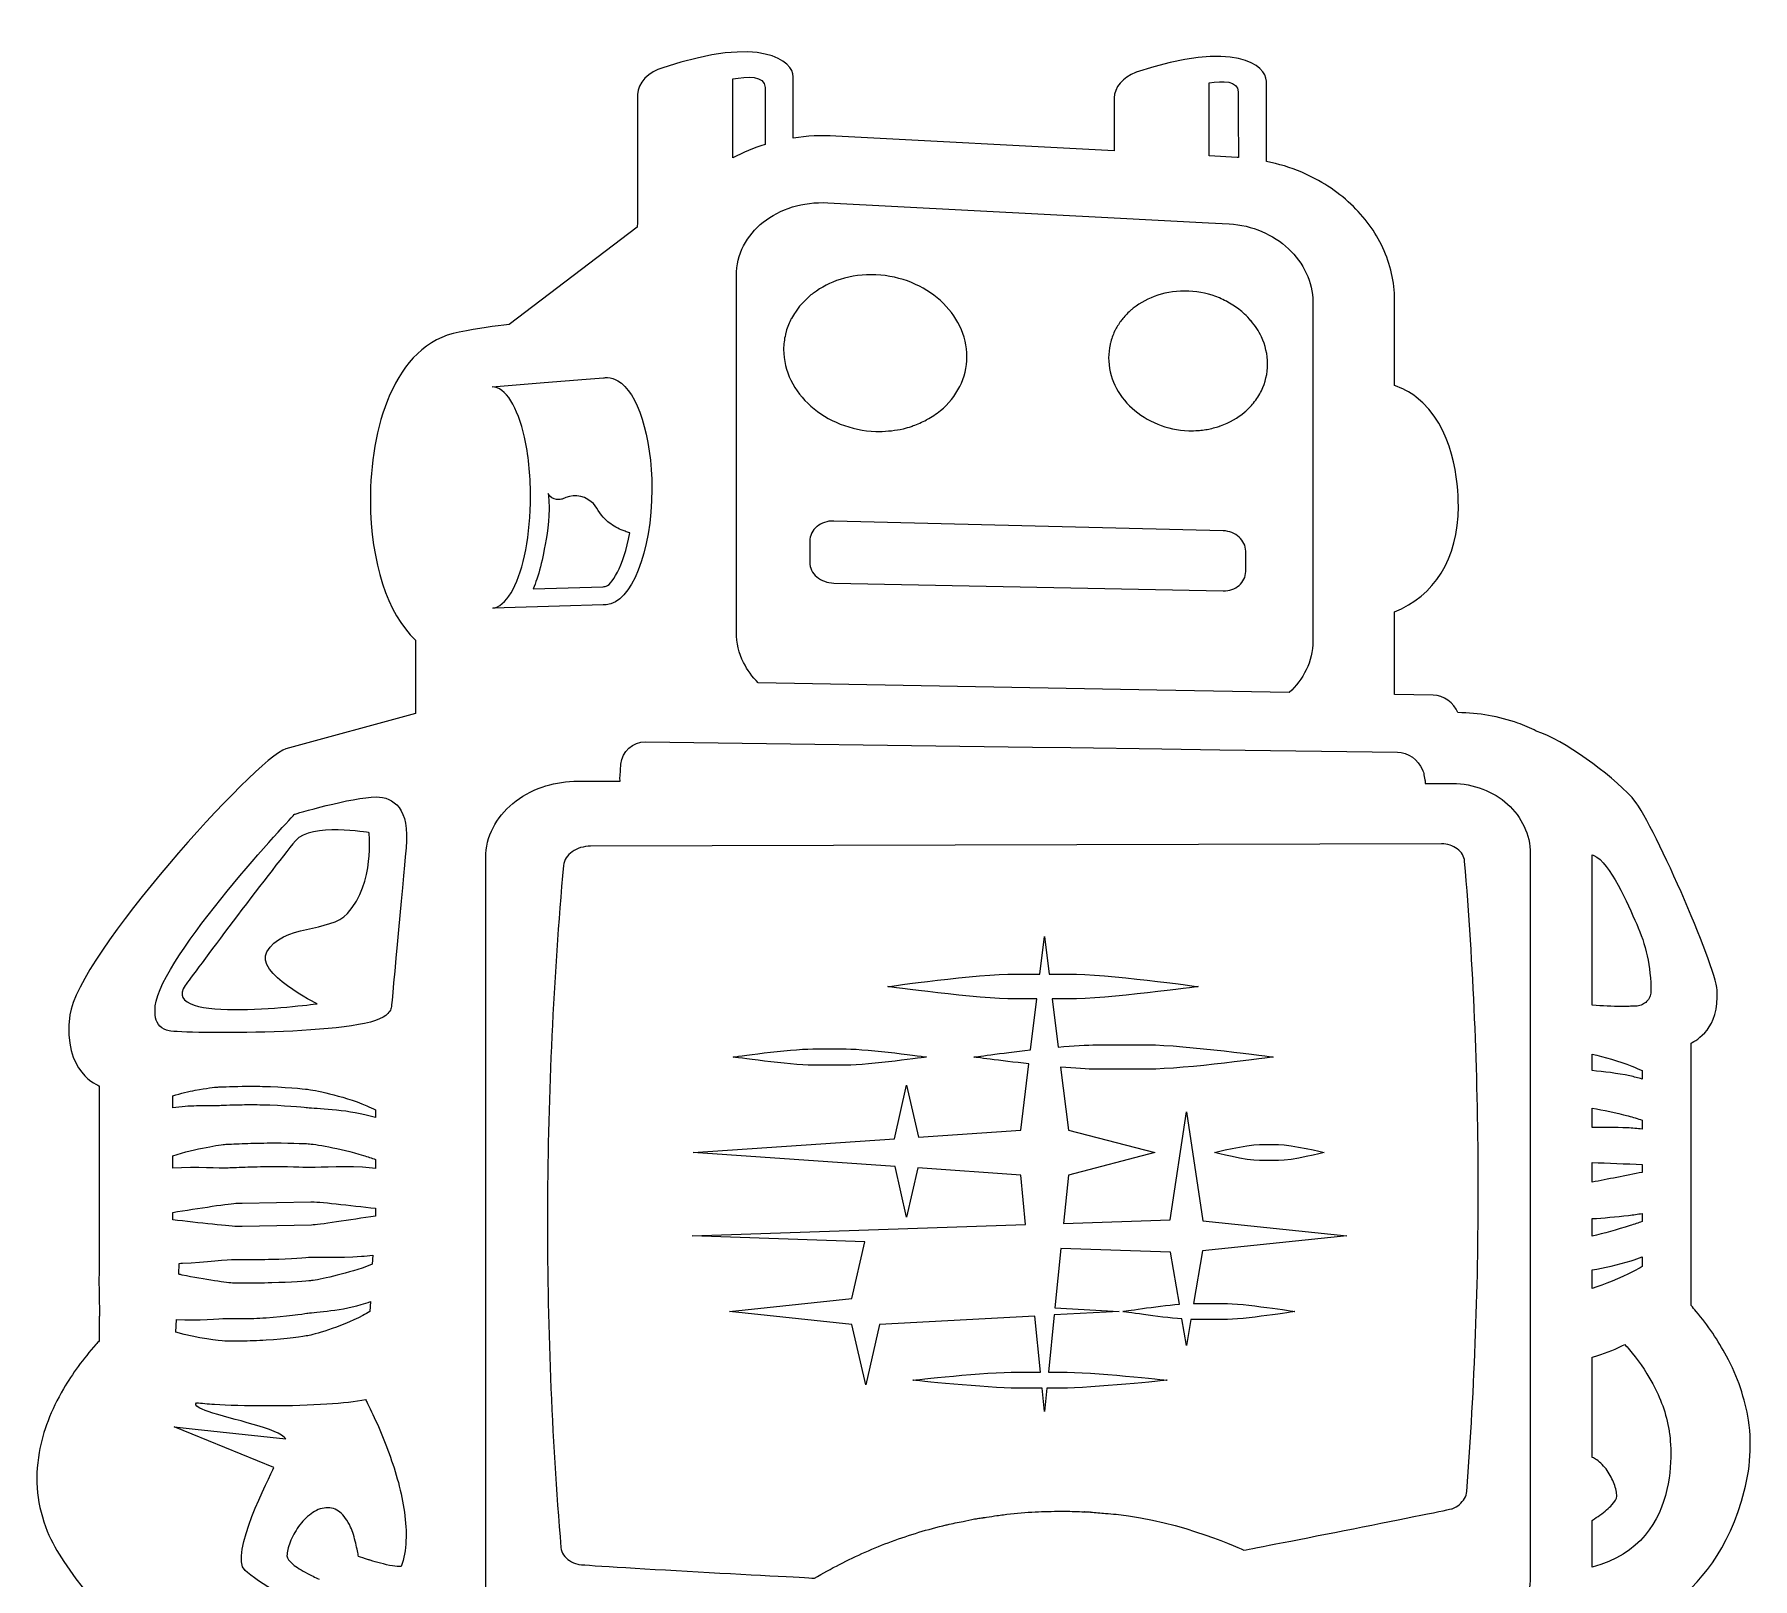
# Model space of a CAD drawing. Header units: millimetres. Extents: x -127 to 1881, y -61 to 1624.
# Drawn here: x 35.1 to 84.5, y 1579.97 to 1624.36 of the extents above; entities that cross this region are included whole.
import ezdxf

# ---------------------------------------------------------------- set-up
doc = ezdxf.new("R2010")
doc.units = ezdxf.units.MM
doc.layers.get('0').update_dxf_attribs({"linetype": 'CONTINUOUS', "true_color": 0xffffff})

msp = doc.modelspace()

# ---------------------------------------------------------------- linework, layer by layer
at = {"color": 7, "true_color": 0xffffff}
for points in [[(55.185, 1620.811), (55.185, 1623.084), (55.185, 1623.084)], [(56.919, 1621.382), (56.919, 1623.147)], [(69.685, 1620.825), (68.882, 1620.868), (68.882, 1622.972), (68.882, 1622.972)], [(70.523, 1620.713), (70.523, 1623.021)], [(52.443, 1622.635), (52.443, 1619.087)], [(66.144, 1622.536), (66.144, 1621.014), (58.141, 1621.441)], [(56.115, 1621.198), (56.113, 1621.198)], [(57.91, 1619.523), (66.144, 1619.089), (68.856, 1618.946), (69.452, 1618.914)], [(52.436, 1618.817), (48.75, 1616.022)], [(55.284, 1607.177), (55.284, 1617.428)], [(71.859, 1616.668), (71.859, 1606.922)], [(74.203, 1614.275), (74.203, 1616.56), (74.209, 1616.732)], [(49.763, 1614.353), (50.963, 1614.452), (51.468, 1614.492)], [(48.264, 1614.233), (49.763, 1614.353), (49.763, 1614.353)], [(69.285, 1610.092), (58.088, 1610.373)], [(57.395, 1609.801), (57.395, 1609.191)], [(69.93, 1608.921), (69.93, 1609.508)], [(58.088, 1608.591), (69.285, 1608.368)], [(49.444, 1608.425), (51.452, 1608.486)], [(51.46, 1607.965), (51.451, 1607.965), (50.2, 1607.928), (48.605, 1607.878), (48.282, 1607.87)], [(51.466, 1607.965), (51.464, 1607.965)], [(51.545, 1607.969), (51.514, 1607.969)], [(75.318, 1605.369), (74.203, 1605.389), (74.203, 1607.763)], [(46.056, 1606.947), (46.056, 1604.84), (42.336, 1603.825)], [(71.174, 1605.444), (67.372, 1605.513), (55.916, 1605.723)], [(52.668, 1604.03), (63.797, 1603.878), (64.9, 1603.862), (67.52, 1603.825), (69.182, 1603.802), (74.289, 1603.733)], [(51.94, 1603.038), (51.966, 1603.389)], [(50.729, 1602.896), (51.945, 1602.893)], [(75.055, 1603.082), (75.082, 1602.935)], [(75.088, 1602.833), (75.871, 1602.832)], [(48.077, 1577.911), (48.077, 1600.697)], [(75.557, 1601.098), (51.094, 1601.028)], [(78.112, 1600.811), (78.112, 1600.74), (78.112, 1600.74)], [(78.112, 1600.74), (78.112, 1580.018)], [(79.894, 1596.453), (79.894, 1600.781), (79.894, 1600.781)], [(63.309, 1597.353), (64.011, 1597.353), (64.145, 1598.435), (64.277, 1597.353), (64.845, 1597.353)], [(63.742, 1595.171), (63.922, 1596.635), (63.309, 1596.635)], [(64.845, 1596.635), (64.366, 1596.635), (64.537, 1595.251)], [(65.651, 1595.317), (67.132, 1595.317)], [(82.733, 1587.826), (82.733, 1595.361)], [(63.364, 1585.912), (64.03, 1585.912), (63.867, 1587.522), (59.399, 1587.28), (59.004, 1585.542), (58.608, 1587.28), (55.091, 1587.653), (58.608, 1588.025), (58.979, 1589.657), (54.01, 1589.825), (63.602, 1590.15), (63.459, 1591.575), (60.504, 1591.777), (60.181, 1590.363), (59.848, 1591.822), (54.04, 1592.221), (59.831, 1592.618), (60.181, 1594.157), (60.521, 1592.666), (63.459, 1592.868), (63.693, 1594.77)], [(57.48, 1595.2), (58.437, 1595.2)], [(58.437, 1594.735), (57.48, 1594.735)], [(79.894, 1594.577), (79.894, 1595.048), (79.894, 1595.048)], [(64.606, 1594.678), (64.83, 1592.868), (67.316, 1592.221), (64.83, 1591.575), (64.689, 1590.186), (67.759, 1590.29), (68.225, 1593.396), (68.694, 1590.257), (72.837, 1589.825), (68.687, 1589.393), (68.429, 1587.886), (68.434, 1587.886), (68.434, 1587.886)], [(67.132, 1594.618), (65.651, 1594.618)], [(81.327, 1594.578), (81.327, 1594.334)], [(36.968, 1594.139), (36.968, 1588.807)], [(39.082, 1593.506), (39.082, 1593.852)], [(40.392, 1593.567), (39.76, 1593.562)], [(44.91, 1593.452), (44.91, 1593.224)], [(79.894, 1592.938), (79.894, 1593.498), (79.894, 1593.498)], [(81.327, 1593.155), (81.327, 1592.897)], [(70.327, 1592.453), (70.757, 1592.453), (70.757, 1592.453)], [(70.757, 1592.453), (70.869, 1592.453)], [(39.082, 1591.77), (39.082, 1592.13)], [(44.91, 1592.021), (44.91, 1591.765)], [(70.869, 1591.988), (70.327, 1591.988)], [(79.894, 1591.371), (79.894, 1591.932), (79.894, 1591.932)], [(81.327, 1591.878), (81.327, 1591.651)], [(40.938, 1590.768), (41.078, 1590.77), (43.049, 1590.808)], [(39.082, 1590.288), (39.082, 1590.502), (39.082, 1590.502)], [(44.91, 1590.618), (44.91, 1590.397)], [(79.892, 1589.82), (79.892, 1590.321), (79.892, 1590.321)], [(81.327, 1590.469), (81.327, 1590.238)], [(43.073, 1590.137), (41.078, 1590.097), (40.962, 1590.094)], [(68.022, 1587.864), (67.768, 1589.36), (64.618, 1589.466), (64.445, 1587.753), (66.288, 1587.653), (64.425, 1587.552), (64.259, 1585.912), (64.623, 1585.912)], [(39.252, 1588.722), (39.268, 1589.035)], [(44.829, 1589.274), (44.816, 1589.011)], [(79.892, 1588.31), (79.892, 1588.85), (79.892, 1588.85)], [(81.327, 1589.219), (81.327, 1588.941)], [(36.959, 1588.647), (36.972, 1587.579)], [(44.763, 1587.935), (44.749, 1587.653)], [(68.434, 1587.886), (69.285, 1587.886)], [(36.968, 1587.474), (36.968, 1586.81)], [(39.169, 1587.057), (39.188, 1587.422)], [(68.352, 1587.422), (68.225, 1586.672), (68.094, 1587.437)], [(69.285, 1587.419), (68.434, 1587.419)], [(79.892, 1583.457), (79.892, 1586.342)], [(64.623, 1585.447), (64.212, 1585.447), (64.145, 1584.777), (64.078, 1585.447), (63.364, 1585.447)], [(41.989, 1583.169), (39.635, 1584.13), (39.124, 1584.338), (39.728, 1584.271), (42.327, 1583.988)], [(65.292, 1581.893), (65.287, 1581.893)], [(62.148, 1581.691), (62.152, 1581.691)], [(79.89, 1580.304), (79.89, 1581.645)], [(45.652, 1580.317), (45.643, 1580.317)]]:
    msp.add_lwpolyline(points, dxfattribs=at)
for points in [[(56.919, 1623.147), (56.919, 1623.583), (56.026, 1624.364), (53.173, 1623.4)], [(70.523, 1623.021), (70.523, 1623.457), (69.629, 1624.237), (66.777, 1623.274)], [(53.173, 1623.4), (52.77, 1623.3), (52.443, 1622.958), (52.443, 1622.635)], [(55.185, 1623.084), (55.581, 1623.157), (56.109, 1623.189), (56.109, 1622.837)], [(66.759, 1623.266), (66.41, 1623.134), (66.144, 1622.829), (66.144, 1622.536)], [(66.777, 1623.274), (66.768, 1623.271), (66.764, 1623.268), (66.759, 1623.266)], [(68.882, 1622.972), (69.263, 1623.033), (69.712, 1623.034), (69.712, 1622.71)], [(56.109, 1622.837), (56.109, 1622.465), (56.112, 1621.687), (56.115, 1621.198)], [(69.712, 1622.71), (69.712, 1622.265), (69.719, 1621.235), (69.72, 1620.822)], [(58.141, 1621.441), (57.725, 1621.465), (57.316, 1621.443), (56.919, 1621.382)], [(56.113, 1621.198), (55.786, 1621.098), (55.478, 1620.966), (55.185, 1620.811)], [(69.72, 1620.822), (69.708, 1620.822), (69.697, 1620.825), (69.685, 1620.825)], [(71.54, 1620.398), (71.215, 1620.537), (70.874, 1620.64), (70.523, 1620.713)], [(72.952, 1619.484), (72.549, 1619.863), (72.074, 1620.172), (71.54, 1620.398)], [(56.894, 1619.402), (57.206, 1619.497), (57.55, 1619.541), (57.91, 1619.523)], [(73.872, 1618.23), (73.657, 1618.691), (73.348, 1619.114), (72.952, 1619.484)], [(52.443, 1619.087), (52.443, 1619.009), (52.436, 1618.817), (52.436, 1618.817)], [(55.493, 1618.287), (55.626, 1618.546), (55.819, 1618.777), (56.059, 1618.967)], [(56.059, 1618.967), (56.296, 1619.156), (56.58, 1619.304), (56.894, 1619.402)], [(69.452, 1618.914), (69.789, 1618.9), (70.103, 1618.822), (70.392, 1618.697)], [(70.392, 1618.697), (70.681, 1618.574), (70.941, 1618.407), (71.158, 1618.201)], [(55.284, 1617.428), (55.284, 1617.736), (55.359, 1618.024), (55.493, 1618.287)], [(71.158, 1618.201), (71.375, 1618), (71.552, 1617.762), (71.67, 1617.502)], [(74.209, 1616.732), (74.209, 1617.244), (74.095, 1617.75), (73.872, 1618.23)], [(59.299, 1617.452), (58.937, 1617.468), (58.588, 1617.422), (58.271, 1617.32)], [(60.321, 1617.229), (60.007, 1617.356), (59.661, 1617.435), (59.299, 1617.452)], [(71.67, 1617.502), (71.793, 1617.241), (71.859, 1616.958), (71.859, 1616.668)], [(58.271, 1617.32), (57.984, 1617.231), (57.726, 1617.093), (57.501, 1616.924)], [(61.15, 1616.71), (60.914, 1616.924), (60.634, 1617.1), (60.321, 1617.229)], [(68.29, 1616.983), (67.974, 1616.999), (67.672, 1616.956), (67.398, 1616.867)], [(69.174, 1616.787), (68.903, 1616.9), (68.606, 1616.968), (68.29, 1616.983)], [(57.145, 1616.599), (57.085, 1616.53), (57.036, 1616.455), (56.986, 1616.38)], [(57.298, 1616.75), (57.248, 1616.7), (57.192, 1616.652), (57.145, 1616.599)], [(57.426, 1616.877), (57.38, 1616.837), (57.343, 1616.791), (57.298, 1616.75)], [(57.501, 1616.924), (57.476, 1616.907), (57.45, 1616.894), (57.426, 1616.877)], [(61.708, 1615.976), (61.577, 1616.248), (61.384, 1616.497), (61.15, 1616.71)], [(66.665, 1616.468), (66.655, 1616.461), (66.649, 1616.45), (66.64, 1616.444)], [(66.697, 1616.492), (66.688, 1616.483), (66.675, 1616.477), (66.665, 1616.468)], [(67.398, 1616.867), (67.135, 1616.782), (66.901, 1616.652), (66.697, 1616.492)], [(69.559, 1616.584), (69.438, 1616.661), (69.31, 1616.73), (69.174, 1616.787)], [(69.896, 1616.325), (69.793, 1616.419), (69.68, 1616.506), (69.559, 1616.584)], [(48.75, 1616.022), (48.345, 1615.98), (47.875, 1615.911), (47.316, 1615.807)], [(56.842, 1616.149), (56.784, 1616.03), (56.736, 1615.905), (56.703, 1615.775)], [(56.854, 1616.181), (56.849, 1616.169), (56.847, 1616.159), (56.842, 1616.149)], [(56.867, 1616.2), (56.863, 1616.192), (56.859, 1616.187), (56.854, 1616.181)], [(56.986, 1616.38), (56.946, 1616.32), (56.901, 1616.265), (56.867, 1616.2)], [(61.912, 1615.097), (61.912, 1615.405), (61.838, 1615.702), (61.708, 1615.976)], [(66.362, 1616.151), (66.296, 1616.067), (66.237, 1615.973), (66.187, 1615.879)], [(66.392, 1616.192), (66.383, 1616.18), (66.372, 1616.164), (66.362, 1616.151)], [(66.64, 1616.444), (66.552, 1616.366), (66.467, 1616.285), (66.392, 1616.192)], [(70.079, 1616.131), (70.021, 1616.199), (69.961, 1616.263), (69.896, 1616.325)], [(70.084, 1616.126), (70.082, 1616.128), (70.082, 1616.129), (70.079, 1616.131)], [(70.38, 1615.669), (70.305, 1615.833), (70.201, 1615.985), (70.084, 1616.126)], [(47.316, 1615.807), (45.419, 1615.451), (44.756, 1612.979), (44.762, 1610.968)], [(56.695, 1615.733), (56.663, 1615.597), (56.643, 1615.453), (56.643, 1615.306)], [(56.703, 1615.775), (56.7, 1615.76), (56.697, 1615.747), (56.695, 1615.733)], [(66.037, 1615.486), (66.035, 1615.474), (66.033, 1615.46), (66.03, 1615.449)], [(66.161, 1615.829), (66.108, 1615.72), (66.068, 1615.604), (66.037, 1615.486)], [(66.166, 1615.848), (66.165, 1615.843), (66.164, 1615.836), (66.161, 1615.829)], [(66.187, 1615.879), (66.182, 1615.867), (66.173, 1615.86), (66.166, 1615.848)], [(70.558, 1614.887), (70.558, 1615.162), (70.494, 1615.427), (70.38, 1615.669)], [(56.643, 1615.306), (56.643, 1614.995), (56.718, 1614.695), (56.854, 1614.419)], [(61.708, 1614.239), (61.838, 1614.5), (61.912, 1614.79), (61.912, 1615.097)], [(66.03, 1615.449), (66.004, 1615.325), (65.987, 1615.197), (65.987, 1615.069)], [(65.987, 1615.069), (65.987, 1614.791), (66.051, 1614.523), (66.166, 1614.277)], [(51.468, 1614.492), (51.488, 1614.494), (51.505, 1614.494), (51.524, 1614.496)], [(51.524, 1614.496), (51.541, 1614.498), (51.559, 1614.501), (51.577, 1614.5)], [(51.577, 1614.5), (51.68, 1614.498), (51.78, 1614.467), (51.876, 1614.409)], [(70.38, 1614.121), (70.494, 1614.353), (70.558, 1614.613), (70.558, 1614.887)], [(49.193, 1612.781), (48.995, 1613.657), (48.651, 1614.225), (48.264, 1614.233)], [(51.876, 1614.409), (52.436, 1614.072), (52.856, 1612.839), (52.855, 1611.293)], [(56.854, 1614.419), (56.989, 1614.142), (57.185, 1613.89), (57.426, 1613.677)], [(61.15, 1613.547), (61.384, 1613.742), (61.577, 1613.974), (61.708, 1614.239)], [(66.166, 1614.277), (66.285, 1614.031), (66.455, 1613.806), (66.665, 1613.617)], [(70.151, 1613.764), (70.241, 1613.875), (70.318, 1613.994), (70.38, 1614.121)], [(74.832, 1613.937), (74.643, 1614.082), (74.428, 1614.192), (74.203, 1614.275)], [(57.426, 1613.677), (57.668, 1613.464), (57.955, 1613.289), (58.271, 1613.163)], [(60.765, 1613.289), (60.904, 1613.362), (61.033, 1613.449), (61.15, 1613.547)], [(66.665, 1613.617), (66.874, 1613.426), (67.121, 1613.269), (67.398, 1613.159)], [(69.209, 1613.115), (69.466, 1613.206), (69.7, 1613.336), (69.896, 1613.502)], [(69.896, 1613.502), (69.989, 1613.583), (70.073, 1613.671), (70.151, 1613.764)], [(76.043, 1610.796), (76.043, 1611.459), (75.927, 1613.093), (74.832, 1613.937)], [(58.271, 1613.163), (58.588, 1613.038), (58.937, 1612.963), (59.299, 1612.951)], [(59.741, 1612.972), (59.858, 1612.985), (59.971, 1613.002), (60.08, 1613.026)], [(60.08, 1613.026), (60.086, 1613.029), (60.089, 1613.029), (60.093, 1613.029)], [(60.093, 1613.029), (60.171, 1613.049), (60.247, 1613.07), (60.321, 1613.094)], [(60.321, 1613.094), (60.336, 1613.101), (60.352, 1613.11), (60.366, 1613.117)], [(60.366, 1613.117), (60.5, 1613.161), (60.629, 1613.215), (60.748, 1613.281)], [(60.748, 1613.281), (60.753, 1613.283), (60.761, 1613.286), (60.765, 1613.289)], [(67.398, 1613.159), (67.672, 1613.048), (67.974, 1612.98), (68.29, 1612.97)], [(68.642, 1612.985), (68.704, 1612.993), (68.764, 1613.001), (68.823, 1613.01)], [(68.823, 1613.01), (68.853, 1613.016), (68.88, 1613.022), (68.908, 1613.026)], [(68.908, 1613.026), (68.97, 1613.041), (69.032, 1613.057), (69.091, 1613.074)], [(69.091, 1613.074), (69.112, 1613.08), (69.135, 1613.086), (69.156, 1613.092)], [(69.156, 1613.092), (69.162, 1613.095), (69.169, 1613.097), (69.174, 1613.099)], [(69.174, 1613.099), (69.188, 1613.103), (69.197, 1613.11), (69.209, 1613.115)], [(49.366, 1611.102), (49.365, 1611.728), (49.302, 1612.299), (49.193, 1612.781)], [(59.299, 1612.951), (59.422, 1612.948), (59.541, 1612.952), (59.658, 1612.963)], [(59.658, 1612.963), (59.685, 1612.966), (59.713, 1612.967), (59.741, 1612.972)], [(68.29, 1612.97), (68.381, 1612.967), (68.471, 1612.97), (68.558, 1612.978)], [(68.558, 1612.978), (68.586, 1612.979), (68.613, 1612.982), (68.642, 1612.985)], [(49.227, 1609.543), (49.317, 1610.004), (49.367, 1610.533), (49.366, 1611.102)], [(50.279, 1611.007), (50.25, 1610.992), (49.991, 1610.936), (49.872, 1611.165)], [(49.872, 1611.165), (49.893, 1611.018), (49.901, 1610.867), (49.901, 1610.715)], [(51.114, 1610.929), (50.86, 1611.137), (50.549, 1611.139), (50.279, 1611.007)], [(52.855, 1611.293), (52.851, 1609.467), (52.256, 1608.023), (51.545, 1607.969)], [(44.762, 1610.968), (44.774, 1609.155), (45.253, 1607.736), (46.056, 1606.947)], [(49.901, 1610.715), (49.897, 1610.234), (49.798, 1609.75), (49.739, 1609.445)], [(51.509, 1610.427), (51.351, 1610.571), (51.282, 1610.791), (51.114, 1610.929)], [(74.203, 1607.763), (75.341, 1608.217), (76.043, 1609.272), (76.043, 1610.796)], [(51.673, 1610.29), (51.617, 1610.331), (51.562, 1610.376), (51.509, 1610.427)], [(51.509, 1608.489), (51.684, 1608.507), (52.041, 1609.052), (52.223, 1610.035)], [(52.083, 1610.08), (51.941, 1610.129), (51.804, 1610.195), (51.673, 1610.29)], [(52.223, 1610.035), (52.175, 1610.048), (52.128, 1610.064), (52.083, 1610.08)], [(57.593, 1610.207), (57.535, 1610.157), (57.487, 1610.101), (57.452, 1610.033)], [(57.598, 1610.213), (57.595, 1610.212), (57.595, 1610.21), (57.593, 1610.207)], [(57.611, 1610.22), (57.605, 1610.216), (57.601, 1610.216), (57.598, 1610.213)], [(57.817, 1610.334), (57.741, 1610.308), (57.671, 1610.268), (57.611, 1610.22)], [(58.088, 1610.373), (57.991, 1610.378), (57.901, 1610.362), (57.817, 1610.334)], [(69.534, 1610.041), (69.458, 1610.072), (69.374, 1610.091), (69.285, 1610.092)], [(69.74, 1609.915), (69.683, 1609.966), (69.612, 1610.011), (69.534, 1610.041)], [(48.348, 1607.884), (48.726, 1607.994), (49.052, 1608.631), (49.227, 1609.543)], [(57.445, 1610.013), (57.414, 1609.947), (57.395, 1609.878), (57.395, 1609.801)], [(57.449, 1610.029), (57.446, 1610.025), (57.448, 1610.02), (57.445, 1610.013)], [(57.452, 1610.033), (57.452, 1610.031), (57.449, 1610.031), (57.449, 1610.029)], [(69.879, 1609.729), (69.845, 1609.799), (69.799, 1609.861), (69.74, 1609.915)], [(69.93, 1609.508), (69.93, 1609.585), (69.912, 1609.661), (69.879, 1609.729)], [(49.739, 1609.445), (49.687, 1609.173), (49.622, 1608.926), (49.548, 1608.704)], [(57.395, 1609.191), (57.395, 1609.109), (57.413, 1609.033), (57.449, 1608.96)], [(49.548, 1608.704), (49.516, 1608.607), (49.481, 1608.512), (49.444, 1608.425)], [(57.449, 1608.96), (57.484, 1608.891), (57.535, 1608.824), (57.598, 1608.771)], [(57.598, 1608.771), (57.661, 1608.717), (57.734, 1608.672), (57.817, 1608.642)], [(57.817, 1608.642), (57.901, 1608.61), (57.991, 1608.592), (58.088, 1608.591)], [(69.74, 1608.525), (69.799, 1608.574), (69.845, 1608.635), (69.879, 1608.702)], [(69.879, 1608.702), (69.912, 1608.769), (69.93, 1608.842), (69.93, 1608.921)], [(51.452, 1608.486), (51.47, 1608.489), (51.489, 1608.489), (51.509, 1608.489)], [(69.285, 1608.368), (69.374, 1608.367), (69.458, 1608.38), (69.534, 1608.407)], [(69.534, 1608.407), (69.612, 1608.433), (69.683, 1608.475), (69.74, 1608.525)], [(48.282, 1607.87), (48.305, 1607.874), (48.325, 1607.878), (48.348, 1607.884)], [(51.464, 1607.965), (51.461, 1607.965), (51.461, 1607.965), (51.46, 1607.965)], [(51.514, 1607.969), (51.498, 1607.969), (51.483, 1607.964), (51.466, 1607.965)], [(55.493, 1606.306), (55.359, 1606.574), (55.284, 1606.87), (55.284, 1607.177)], [(71.859, 1606.922), (71.859, 1606.63), (71.793, 1606.351), (71.67, 1606.098)], [(55.916, 1605.723), (55.742, 1605.897), (55.598, 1606.093), (55.493, 1606.306)], [(71.67, 1606.098), (71.555, 1605.853), (71.383, 1605.632), (71.174, 1605.444)], [(76.032, 1604.868), (75.915, 1605.148), (75.622, 1605.363), (75.318, 1605.369)], [(77.756, 1604.565), (77.209, 1604.759), (76.627, 1604.86), (76.032, 1604.868)], [(78.283, 1604.338), (78.112, 1604.423), (77.94, 1604.5), (77.756, 1604.565)], [(81.038, 1602.425), (80.391, 1603.116), (79.083, 1604.076), (78.283, 1604.338)], [(42.336, 1603.825), (41.463, 1603.551), (36.339, 1597.853), (36.121, 1596.178)], [(51.966, 1603.389), (51.994, 1603.747), (52.31, 1604.036), (52.668, 1604.03)], [(74.289, 1603.733), (74.596, 1603.728), (74.893, 1603.511), (75.012, 1603.227)], [(75.012, 1603.227), (75.032, 1603.18), (75.046, 1603.132), (75.055, 1603.082)], [(48.859, 1602.256), (49.1, 1602.455), (49.385, 1602.617), (49.701, 1602.727)], [(49.701, 1602.727), (49.983, 1602.825), (50.29, 1602.881), (50.611, 1602.893)], [(50.611, 1602.893), (50.65, 1602.893), (50.689, 1602.896), (50.729, 1602.896)], [(51.945, 1602.893), (51.938, 1602.941), (51.935, 1602.988), (51.94, 1603.038)], [(75.082, 1602.935), (75.088, 1602.9), (75.088, 1602.867), (75.088, 1602.833)], [(75.871, 1602.832), (76.181, 1602.829), (76.476, 1602.773), (76.745, 1602.67)], [(76.745, 1602.67), (77.014, 1602.566), (77.254, 1602.418), (77.459, 1602.235)], [(42.581, 1601.946), (42.581, 1601.946), (44.236, 1602.442), (44.929, 1602.442)], [(44.929, 1602.442), (45.428, 1602.442), (45.9, 1602.114), (45.787, 1600.978)], [(48.288, 1601.556), (48.423, 1601.82), (48.617, 1602.057), (48.859, 1602.256)], [(77.459, 1602.235), (77.658, 1602.052), (77.823, 1601.834), (77.935, 1601.594)], [(83.482, 1596.889), (83.438, 1597.605), (81.575, 1601.854), (81.038, 1602.425)], [(38.576, 1596.434), (38.752, 1597.882), (42.581, 1601.946), (42.581, 1601.946)], [(44.725, 1601.415), (44.725, 1601.415), (43.048, 1601.712), (42.612, 1601.185)], [(42.612, 1601.185), (41.831, 1600.242), (39.666, 1597.347), (39.441, 1597.026)], [(44.106, 1599.094), (44.895, 1599.972), (44.725, 1601.415), (44.725, 1601.415)], [(48.077, 1600.697), (48.077, 1601), (48.154, 1601.292), (48.288, 1601.556)], [(77.935, 1601.594), (78.048, 1601.352), (78.112, 1601.088), (78.112, 1600.811)], [(45.787, 1600.978), (45.768, 1600.771), (45.369, 1596.415), (45.369, 1596.415)], [(50.392, 1600.691), (50.349, 1600.625), (50.324, 1600.552), (50.315, 1600.476)], [(50.565, 1600.865), (50.493, 1600.816), (50.435, 1600.757), (50.392, 1600.691)], [(50.807, 1600.986), (50.717, 1600.957), (50.635, 1600.915), (50.565, 1600.865)], [(51.094, 1601.028), (50.994, 1601.028), (50.897, 1601.012), (50.807, 1600.986)], [(75.804, 1601.058), (75.726, 1601.085), (75.644, 1601.1), (75.557, 1601.098)], [(76.011, 1600.95), (75.951, 1600.995), (75.88, 1601.033), (75.804, 1601.058)], [(76.16, 1600.79), (76.122, 1600.85), (76.071, 1600.905), (76.011, 1600.95)], [(76.224, 1600.592), (76.219, 1600.663), (76.195, 1600.728), (76.16, 1600.79)], [(79.894, 1600.781), (79.909, 1600.776), (79.922, 1600.771), (79.937, 1600.764)], [(79.937, 1600.764), (80.412, 1600.55), (80.91, 1599.361), (81.17, 1598.788)], [(50.315, 1600.476), (50.168, 1598.849), (50.057, 1597.214), (49.98, 1595.578)], [(76.511, 1596.075), (76.445, 1597.585), (76.352, 1599.091), (76.224, 1600.592)], [(41.784, 1597.991), (42.227, 1598.779), (43.612, 1598.546), (44.106, 1599.094)], [(81.17, 1598.788), (81.427, 1598.217), (81.581, 1597.566), (81.581, 1596.846)], [(43.233, 1596.498), (43.233, 1596.498), (41.437, 1597.372), (41.784, 1597.991)], [(59.639, 1596.993), (59.639, 1596.993), (62.227, 1597.353), (63.309, 1597.353)], [(64.845, 1597.353), (65.898, 1597.353), (68.563, 1596.993), (68.563, 1596.993)], [(39.441, 1597.026), (38.637, 1595.877), (43.233, 1596.498), (43.233, 1596.498)], [(63.309, 1596.635), (62.254, 1596.635), (59.639, 1596.993), (59.639, 1596.993)], [(68.563, 1596.993), (68.563, 1596.993), (65.926, 1596.635), (64.845, 1596.635)], [(81.581, 1596.846), (81.58, 1596.793), (81.567, 1596.74), (81.546, 1596.694)], [(82.733, 1595.361), (82.891, 1595.464), (83.551, 1595.763), (83.482, 1596.889)], [(38.583, 1596.098), (38.57, 1596.158), (38.576, 1596.434), (38.576, 1596.434)], [(45.318, 1596.283), (45.291, 1596.241), (45.251, 1596.2), (45.205, 1596.164)], [(45.369, 1596.415), (45.363, 1596.371), (45.347, 1596.327), (45.318, 1596.283)], [(80.75, 1596.416), (80.465, 1596.423), (80.179, 1596.436), (79.894, 1596.453)], [(80.878, 1596.42), (80.837, 1596.419), (80.793, 1596.418), (80.75, 1596.416)], [(81.032, 1596.426), (80.981, 1596.424), (80.928, 1596.423), (80.878, 1596.42)], [(81.184, 1596.433), (81.135, 1596.429), (81.082, 1596.427), (81.032, 1596.426)], [(81.333, 1596.473), (81.285, 1596.448), (81.236, 1596.435), (81.184, 1596.433)], [(81.457, 1596.564), (81.421, 1596.525), (81.379, 1596.497), (81.333, 1596.473)], [(81.546, 1596.694), (81.524, 1596.646), (81.495, 1596.6), (81.457, 1596.564)], [(36.121, 1596.178), (35.902, 1594.503), (36.968, 1594.139), (36.968, 1594.139)], [(38.976, 1595.716), (38.759, 1595.753), (38.623, 1595.91), (38.583, 1596.098)], [(45.205, 1596.164), (44.531, 1595.577), (39.398, 1595.643), (38.976, 1595.716)], [(76.614, 1591.548), (76.611, 1593.059), (76.576, 1594.568), (76.511, 1596.075)], [(49.98, 1595.578), (49.902, 1593.94), (49.861, 1592.298), (49.854, 1590.66)], [(64.537, 1595.251), (64.963, 1595.289), (65.362, 1595.317), (65.651, 1595.317)], [(67.132, 1595.317), (68.15, 1595.317), (70.72, 1594.966), (70.72, 1594.966)], [(55.192, 1594.966), (55.192, 1594.966), (56.805, 1595.2), (57.48, 1595.2)], [(57.48, 1594.735), (56.822, 1594.735), (55.192, 1594.966), (55.192, 1594.966)], [(58.437, 1595.2), (59.094, 1595.2), (60.756, 1594.966), (60.756, 1594.966)], [(60.756, 1594.966), (60.756, 1594.966), (59.111, 1594.735), (58.437, 1594.735)], [(62.109, 1594.966), (62.109, 1594.966), (62.878, 1595.075), (63.742, 1595.171)], [(63.693, 1594.77), (62.852, 1594.864), (62.109, 1594.966), (62.109, 1594.966)], [(70.72, 1594.966), (70.72, 1594.966), (68.177, 1594.618), (67.132, 1594.618)], [(79.894, 1595.048), (80.239, 1594.966), (80.644, 1594.854), (81.034, 1594.702)], [(65.651, 1594.618), (65.383, 1594.618), (65.009, 1594.643), (64.606, 1594.678)], [(80.975, 1594.423), (80.604, 1594.501), (80.222, 1594.547), (79.894, 1594.577)], [(81.327, 1594.334), (81.212, 1594.366), (81.095, 1594.397), (80.975, 1594.423)], [(81.034, 1594.702), (81.133, 1594.663), (81.231, 1594.621), (81.327, 1594.578)], [(39.082, 1593.852), (39.311, 1593.926), (39.536, 1593.974), (39.729, 1594.013)], [(39.729, 1594.013), (40.047, 1594.072), (40.29, 1594.1), (40.375, 1594.104)], [(40.375, 1594.104), (40.43, 1594.107), (40.718, 1594.121), (41.078, 1594.127)], [(41.078, 1594.127), (41.261, 1594.128), (41.46, 1594.128), (41.663, 1594.123)], [(41.663, 1594.123), (42.264, 1594.112), (42.866, 1594.051), (42.951, 1594.042)], [(42.951, 1594.042), (43.118, 1594.02), (43.923, 1593.873), (44.656, 1593.567)], [(39.76, 1593.562), (39.556, 1593.554), (39.319, 1593.543), (39.082, 1593.506)], [(41.078, 1593.587), (40.725, 1593.584), (40.446, 1593.57), (40.392, 1593.567)], [(41.655, 1593.585), (41.456, 1593.591), (41.258, 1593.591), (41.078, 1593.587)], [(42.915, 1593.506), (42.834, 1593.517), (42.245, 1593.576), (41.655, 1593.585)], [(44.604, 1593.307), (43.87, 1593.475), (43.079, 1593.486), (42.915, 1593.506)], [(44.91, 1593.224), (44.809, 1593.254), (44.708, 1593.283), (44.604, 1593.307)], [(44.656, 1593.567), (44.742, 1593.53), (44.827, 1593.492), (44.91, 1593.452)], [(79.894, 1593.498), (80.207, 1593.443), (80.572, 1593.367), (80.929, 1593.272)], [(80.929, 1593.272), (81.066, 1593.236), (81.197, 1593.195), (81.327, 1593.155)], [(80.902, 1592.93), (80.555, 1592.947), (80.199, 1592.945), (79.894, 1592.938)], [(81.327, 1592.897), (81.189, 1592.911), (81.047, 1592.923), (80.902, 1592.93)], [(39.082, 1592.13), (39.757, 1592.347), (40.456, 1592.446), (40.606, 1592.458)], [(40.606, 1592.458), (40.648, 1592.461), (40.832, 1592.471), (41.078, 1592.479)], [(41.078, 1592.479), (41.286, 1592.487), (41.536, 1592.495), (41.79, 1592.496)], [(41.79, 1592.496), (42.343, 1592.502), (42.897, 1592.478), (42.974, 1592.475)], [(42.974, 1592.475), (43.13, 1592.465), (43.87, 1592.349), (44.563, 1592.138)], [(69.032, 1592.221), (69.032, 1592.221), (69.946, 1592.453), (70.327, 1592.453)], [(70.869, 1592.453), (71.242, 1592.453), (72.183, 1592.221), (72.183, 1592.221)], [(40.619, 1591.772), (40.469, 1591.759), (39.759, 1591.823), (39.082, 1591.77)], [(41.078, 1591.792), (40.839, 1591.784), (40.661, 1591.776), (40.619, 1591.772)], [(41.791, 1591.809), (41.537, 1591.807), (41.286, 1591.8), (41.078, 1591.792)], [(42.962, 1591.787), (42.886, 1591.792), (42.339, 1591.815), (41.791, 1591.809)], [(44.54, 1591.797), (43.848, 1591.835), (43.116, 1591.78), (42.962, 1591.787)], [(44.91, 1591.765), (44.791, 1591.778), (44.666, 1591.791), (44.54, 1591.797)], [(44.563, 1592.138), (44.682, 1592.103), (44.798, 1592.063), (44.91, 1592.021)], [(70.327, 1591.988), (69.955, 1591.988), (69.032, 1592.221), (69.032, 1592.221)], [(72.183, 1592.221), (72.183, 1592.221), (71.251, 1591.988), (70.869, 1591.988)], [(79.894, 1591.932), (80.323, 1591.919), (80.87, 1591.897), (81.327, 1591.878)], [(76.539, 1587.014), (76.596, 1588.525), (76.619, 1590.037), (76.614, 1591.548)], [(81.327, 1591.651), (80.868, 1591.559), (80.32, 1591.451), (79.894, 1591.371)], [(39.082, 1590.502), (39.794, 1590.615), (40.766, 1590.764), (40.938, 1590.768)], [(43.049, 1590.808), (43.221, 1590.813), (44.194, 1590.702), (44.91, 1590.618)], [(40.962, 1590.094), (40.789, 1590.092), (39.801, 1590.203), (39.082, 1590.288)], [(44.91, 1590.397), (44.2, 1590.285), (43.245, 1590.139), (43.073, 1590.137)], [(49.854, 1590.66), (49.849, 1589.02), (49.878, 1587.379), (49.942, 1585.746)], [(79.892, 1590.321), (80.205, 1590.342), (80.576, 1590.371), (80.939, 1590.414)], [(80.939, 1590.414), (81.071, 1590.43), (81.201, 1590.45), (81.327, 1590.469)], [(80.981, 1590.121), (80.604, 1590), (80.214, 1589.897), (79.892, 1589.82)], [(81.327, 1590.238), (81.214, 1590.196), (81.1, 1590.158), (80.981, 1590.121)], [(36.968, 1588.807), (36.963, 1588.755), (36.959, 1588.701), (36.959, 1588.647)], [(39.268, 1589.035), (39.3, 1589.036), (39.332, 1589.039), (39.365, 1589.039)], [(39.365, 1589.039), (40.014, 1589.077), (40.701, 1589.152), (40.844, 1589.148)], [(40.844, 1589.148), (40.876, 1589.148), (41.002, 1589.148), (41.173, 1589.144)], [(41.173, 1589.144), (41.381, 1589.144), (41.658, 1589.148), (41.938, 1589.155)], [(41.938, 1589.155), (42.45, 1589.168), (42.959, 1589.206), (43.032, 1589.213)], [(43.032, 1589.213), (43.175, 1589.226), (43.858, 1589.192), (44.505, 1589.24)], [(44.524, 1588.902), (43.875, 1588.684), (43.185, 1588.547), (43.039, 1588.535)], [(44.505, 1589.24), (44.615, 1589.248), (44.724, 1589.26), (44.829, 1589.274)], [(44.816, 1589.011), (44.721, 1588.974), (44.623, 1588.936), (44.524, 1588.902)], [(79.892, 1588.85), (80.229, 1588.91), (80.627, 1588.992), (81.014, 1589.111)], [(81.087, 1588.81), (80.676, 1588.599), (80.242, 1588.43), (79.892, 1588.31)], [(81.014, 1589.111), (81.122, 1589.144), (81.225, 1589.179), (81.327, 1589.219)], [(81.327, 1588.941), (81.25, 1588.896), (81.168, 1588.852), (81.087, 1588.81)], [(39.35, 1588.701), (39.316, 1588.707), (39.285, 1588.715), (39.252, 1588.722)], [(40.829, 1588.469), (40.684, 1588.472), (39.998, 1588.567), (39.35, 1588.701)], [(41.135, 1588.466), (40.975, 1588.467), (40.861, 1588.468), (40.829, 1588.469)], [(41.933, 1588.476), (41.638, 1588.467), (41.346, 1588.465), (41.135, 1588.466)], [(43.039, 1588.535), (42.967, 1588.527), (42.45, 1588.487), (41.933, 1588.476)], [(42.931, 1587.6), (43.083, 1587.627), (43.817, 1587.657), (44.5, 1587.85)], [(44.5, 1587.85), (44.588, 1587.875), (44.678, 1587.904), (44.763, 1587.935)], [(66.4, 1587.652), (66.4, 1587.652), (67.345, 1587.806), (68.022, 1587.864)], [(69.285, 1587.886), (69.869, 1587.886), (71.345, 1587.652), (71.345, 1587.652)], [(82.883, 1587.653), (82.832, 1587.713), (82.783, 1587.772), (82.733, 1587.826)], [(36.972, 1587.579), (36.97, 1587.545), (36.968, 1587.509), (36.968, 1587.474)], [(39.188, 1587.422), (39.818, 1587.384), (40.452, 1587.46), (40.591, 1587.45)], [(40.591, 1587.45), (40.635, 1587.448), (40.829, 1587.445), (41.089, 1587.448)], [(41.089, 1587.448), (41.289, 1587.451), (41.524, 1587.456), (41.763, 1587.473)], [(41.763, 1587.473), (42.31, 1587.503), (42.856, 1587.586), (42.931, 1587.6)], [(44.545, 1587.537), (43.863, 1587.178), (43.118, 1586.984), (42.962, 1586.957)], [(44.749, 1587.653), (44.683, 1587.612), (44.614, 1587.574), (44.545, 1587.537)], [(68.094, 1587.437), (67.421, 1587.489), (66.4, 1587.652), (66.4, 1587.652)], [(68.434, 1587.419), (68.408, 1587.419), (68.379, 1587.421), (68.352, 1587.422)], [(71.345, 1587.652), (71.345, 1587.652), (69.884, 1587.419), (69.285, 1587.419)], [(83.752, 1586.372), (83.514, 1586.815), (83.222, 1587.244), (82.883, 1587.653)], [(40.576, 1586.803), (40.434, 1586.815), (39.808, 1586.872), (39.169, 1587.057)], [(41.769, 1586.827), (41.516, 1586.81), (41.266, 1586.803), (41.057, 1586.801)], [(42.962, 1586.957), (42.884, 1586.942), (42.327, 1586.858), (41.769, 1586.827)], [(76.284, 1582.48), (76.4, 1583.989), (76.485, 1585.501), (76.539, 1587.014)], [(36.871, 1586.702), (36.507, 1586.293), (36.193, 1585.865), (35.939, 1585.429)], [(36.968, 1586.81), (36.937, 1586.775), (36.904, 1586.738), (36.871, 1586.702)], [(41.057, 1586.801), (40.807, 1586.799), (40.62, 1586.803), (40.576, 1586.803)], [(79.892, 1586.342), (79.937, 1586.355), (79.982, 1586.365), (80.027, 1586.377)], [(80.027, 1586.377), (80.323, 1586.468), (80.598, 1586.588), (80.83, 1586.705)], [(80.83, 1586.705), (80.872, 1586.658), (80.916, 1586.608), (80.963, 1586.553)], [(80.963, 1586.553), (81.172, 1586.301), (81.418, 1585.968), (81.63, 1585.573)], [(84.384, 1584.527), (84.287, 1585.144), (84.076, 1585.767), (83.752, 1586.372)], [(60.354, 1585.679), (60.354, 1585.679), (62.477, 1585.912), (63.364, 1585.912)], [(64.623, 1585.912), (65.488, 1585.912), (67.672, 1585.679), (67.672, 1585.679)], [(35.939, 1585.429), (35.58, 1584.821), (35.345, 1584.204), (35.24, 1583.6)], [(49.942, 1585.746), (50.005, 1584.114), (50.106, 1582.486), (50.241, 1580.867)], [(63.364, 1585.447), (62.499, 1585.447), (60.354, 1585.679), (60.354, 1585.679)], [(67.672, 1585.679), (67.672, 1585.679), (65.51, 1585.447), (64.623, 1585.447)], [(81.63, 1585.573), (81.846, 1585.178), (82.024, 1584.721), (82.103, 1584.22)], [(40.1, 1584.777), (39.844, 1584.865), (39.692, 1584.947), (39.759, 1585.023)], [(39.759, 1585.023), (39.762, 1585.027), (39.764, 1585.028), (39.767, 1585.031)], [(39.767, 1585.031), (39.906, 1585.014), (40.076, 1584.997), (40.282, 1584.985)], [(40.282, 1584.985), (40.664, 1584.962), (41.167, 1584.947), (41.815, 1584.947)], [(41.815, 1584.947), (43.155, 1584.947), (44.047, 1585.015), (44.625, 1585.123)], [(44.625, 1585.123), (44.645, 1585.083), (44.665, 1585.046), (44.684, 1585.005)], [(44.684, 1585.005), (44.879, 1584.61), (45.106, 1584.11), (45.302, 1583.568)], [(42.327, 1583.988), (42.143, 1584.283), (40.766, 1584.548), (40.1, 1584.777)], [(84.184, 1582.2), (84.417, 1582.964), (84.504, 1583.742), (84.384, 1584.527)], [(82.103, 1584.22), (82.103, 1584.22), (82.673, 1581.021), (79.89, 1580.304)], [(35.24, 1583.6), (35.101, 1582.813), (35.179, 1582.051), (35.473, 1581.341)], [(45.302, 1583.568), (45.497, 1583.028), (45.665, 1582.445), (45.742, 1581.883)], [(80.023, 1583.388), (79.98, 1583.418), (79.937, 1583.439), (79.892, 1583.457)], [(80.321, 1583.081), (80.236, 1583.201), (80.133, 1583.31), (80.023, 1583.388)], [(41.158, 1580.21), (40.692, 1580.66), (41.877, 1582.897), (41.989, 1583.169)], [(80.524, 1582.694), (80.474, 1582.824), (80.405, 1582.96), (80.321, 1583.081)], [(76.222, 1582.275), (76.256, 1582.341), (76.278, 1582.409), (76.284, 1582.48)], [(80.597, 1582.341), (80.597, 1582.44), (80.572, 1582.564), (80.524, 1582.694)], [(43.486, 1582.008), (43.337, 1581.999), (43.189, 1581.936), (43.057, 1581.84)], [(43.698, 1581.985), (43.632, 1582.005), (43.559, 1582.015), (43.486, 1582.008)], [(43.887, 1581.883), (43.826, 1581.93), (43.763, 1581.963), (43.698, 1581.985)], [(44.051, 1581.706), (44, 1581.778), (43.945, 1581.837), (43.887, 1581.883)], [(45.742, 1581.883), (45.82, 1581.322), (45.811, 1580.78), (45.652, 1580.317)], [(62.964, 1581.811), (63.235, 1581.844), (63.508, 1581.869), (63.781, 1581.886)], [(63.781, 1581.886), (64.03, 1581.901), (64.276, 1581.908), (64.521, 1581.909)], [(64.521, 1581.909), (64.591, 1581.911), (64.66, 1581.909), (64.728, 1581.909)], [(64.728, 1581.909), (64.917, 1581.908), (65.105, 1581.904), (65.292, 1581.893)], [(65.287, 1581.893), (65.328, 1581.893), (65.37, 1581.893), (65.411, 1581.892)], [(65.411, 1581.892), (65.433, 1581.89), (65.452, 1581.888), (65.472, 1581.886)], [(65.472, 1581.886), (65.471, 1581.886), (65.47, 1581.886), (65.467, 1581.884)], [(65.467, 1581.884), (65.612, 1581.877), (65.752, 1581.861), (65.894, 1581.85)], [(69.878, 1580.789), (70.363, 1580.883), (75.788, 1581.951), (75.866, 1581.983)], [(75.866, 1581.983), (75.944, 1582.013), (76.015, 1582.055), (76.074, 1582.106)], [(76.074, 1582.106), (76.134, 1582.155), (76.185, 1582.213), (76.222, 1582.275)], [(79.83, 1578.372), (80.697, 1578.469), (83.183, 1578.923), (84.184, 1582.2)], [(80.113, 1581.8), (80.251, 1581.905), (80.372, 1582.005), (80.459, 1582.094)], [(80.459, 1582.094), (80.545, 1582.187), (80.597, 1582.272), (80.597, 1582.341)], [(42.698, 1581.468), (42.596, 1581.325), (42.514, 1581.169), (42.455, 1581.023)], [(43.057, 1581.84), (42.923, 1581.742), (42.801, 1581.611), (42.698, 1581.468)], [(44.194, 1581.456), (44.148, 1581.551), (44.102, 1581.635), (44.051, 1581.706)], [(44.273, 1581.237), (44.249, 1581.316), (44.223, 1581.391), (44.194, 1581.456)], [(60.531, 1581.304), (60.791, 1581.383), (61.055, 1581.455), (61.321, 1581.518)], [(61.321, 1581.518), (61.332, 1581.521), (61.341, 1581.523), (61.35, 1581.524)], [(61.35, 1581.524), (61.5, 1581.561), (61.652, 1581.589), (61.805, 1581.62)], [(61.805, 1581.62), (61.914, 1581.641), (62.024, 1581.669), (62.136, 1581.688)], [(62.136, 1581.688), (62.14, 1581.688), (62.144, 1581.688), (62.148, 1581.691)], [(62.152, 1581.691), (62.175, 1581.695), (62.196, 1581.695), (62.217, 1581.701)], [(62.217, 1581.701), (62.271, 1581.708), (62.323, 1581.716), (62.378, 1581.723)], [(62.378, 1581.723), (62.388, 1581.726), (62.396, 1581.726), (62.407, 1581.728)], [(62.407, 1581.728), (62.43, 1581.731), (62.453, 1581.736), (62.477, 1581.739)], [(62.477, 1581.739), (62.576, 1581.757), (62.678, 1581.771), (62.776, 1581.785)], [(62.776, 1581.785), (62.839, 1581.792), (62.902, 1581.804), (62.964, 1581.811)], [(65.894, 1581.85), (65.996, 1581.839), (66.099, 1581.833), (66.201, 1581.822)], [(66.201, 1581.822), (68.111, 1581.627), (69.878, 1580.789), (69.878, 1580.789)], [(79.89, 1581.645), (79.894, 1581.646), (79.896, 1581.647), (79.899, 1581.652)], [(79.899, 1581.652), (79.974, 1581.701), (80.045, 1581.75), (80.113, 1581.8)], [(35.473, 1581.341), (35.599, 1581.029), (35.763, 1580.741), (35.944, 1580.468)], [(42.455, 1581.023), (42.397, 1580.876), (42.364, 1580.739), (42.364, 1580.632)], [(44.34, 1580.995), (44.321, 1581.073), (44.299, 1581.158), (44.273, 1581.237)], [(44.39, 1580.773), (44.375, 1580.84), (44.358, 1580.915), (44.34, 1580.995)], [(58.99, 1580.736), (59.489, 1580.954), (60.003, 1581.146), (60.531, 1581.304)], [(35.944, 1580.468), (36.872, 1579.073), (37.9, 1578.195), (38.838, 1577.552)], [(42.364, 1580.632), (42.364, 1580.556), (42.428, 1580.474), (42.532, 1580.388)], [(44.419, 1580.612), (44.414, 1580.651), (44.402, 1580.708), (44.39, 1580.773)], [(44.704, 1580.515), (44.594, 1580.55), (44.496, 1580.585), (44.419, 1580.612)], [(44.725, 1580.511), (44.719, 1580.512), (44.711, 1580.514), (44.704, 1580.515)], [(44.76, 1580.502), (44.75, 1580.507), (44.737, 1580.507), (44.725, 1580.511)], [(45.052, 1580.417), (44.951, 1580.442), (44.855, 1580.472), (44.76, 1580.502)], [(45.398, 1580.339), (45.291, 1580.359), (45.172, 1580.385), (45.052, 1580.417)], [(50.241, 1580.867), (50.249, 1580.79), (50.276, 1580.721), (50.318, 1580.657)], [(50.318, 1580.657), (50.361, 1580.594), (50.418, 1580.537), (50.488, 1580.491)], [(50.488, 1580.491), (50.559, 1580.444), (50.639, 1580.41), (50.725, 1580.386)], [(57.534, 1579.987), (58.004, 1580.266), (58.488, 1580.515), (58.99, 1580.736)], [(42.762, 1579.166), (42.762, 1579.166), (41.485, 1579.893), (41.158, 1580.21)], [(42.532, 1580.388), (42.637, 1580.3), (42.786, 1580.212), (42.952, 1580.121)], [(42.952, 1580.121), (43.057, 1580.066), (43.17, 1580.012), (43.285, 1579.959)], [(45.643, 1580.317), (45.575, 1580.315), (45.493, 1580.325), (45.398, 1580.339)], [(50.725, 1580.386), (50.889, 1580.34), (57.521, 1579.988), (57.534, 1579.987)], [(78.112, 1580.018), (78.112, 1579.74), (78.048, 1579.469), (77.935, 1579.221)]]:
    msp.add_open_spline(points, degree=3, dxfattribs=at)

doc.saveas('drawing.dxf')
